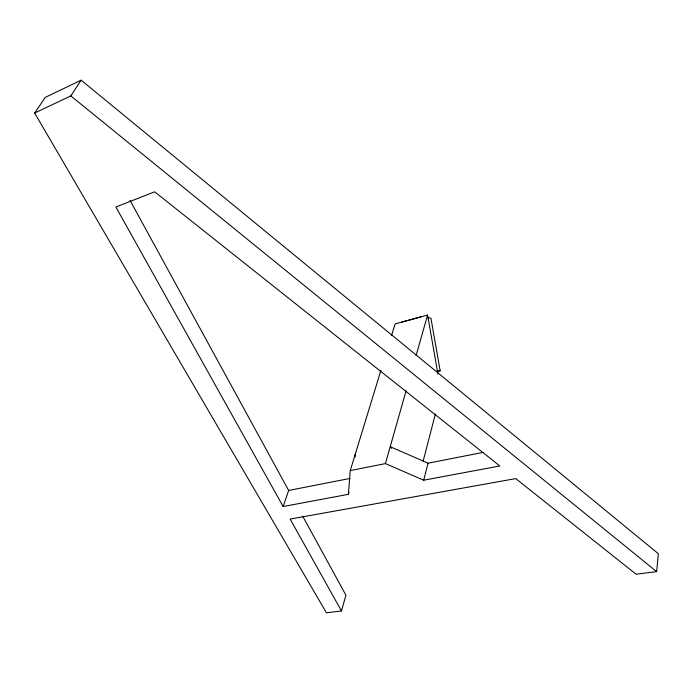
<?xml version="1.0" encoding="UTF-8"?>
<svg xmlns="http://www.w3.org/2000/svg" width="693" height="693" viewBox="0 0 693 693"><rect width="100%" height="100%" fill="white"/><g stroke="black" fill="none" stroke-linecap="round" stroke-linejoin="round"><path stroke-width="1.04" d="M350.242 470.616L385.429 463.591L423.692 480.214L499.826 465.965L154.66 191.814L115.87 206.999L283.142 506.531L348.388 494.317L350.242 470.616L380.916 370.348M355.085 457.077L355.336 453.967M341.458 610.949L290.15 519.083L515.722 478.594L636.096 574.202L656.635 571.638L658.35 553.707L81.133 80.18L45.218 97.418L34.65 113.037L326.455 612.82L341.458 610.949L345.937 595.226L302.728 516.207M423.692 480.214L428.049 463.193L483.272 452.382M423.163 461.122L435.369 413.998M385.429 463.591L406.107 390.731M416.112 355.483L427.59 315.064L395.123 323.9L391.649 335.256M348.388 494.317L349.012 492.255M283.142 506.531L288.652 490.453L130.05 200.416M34.65 113.037L70.825 95.92L81.133 80.18M437.118 371.543L440.168 370.798L430.916 318.104L427.91 317.784M288.652 490.453L350.199 478.413M437.179 370.677L440.168 370.798M428.049 463.193L390.22 446.699L391.588 448.328M70.825 95.92L656.635 571.638M427.59 315.064L437.933 374.09M420.876 316.892L401.654 322.124"/></g></svg>
